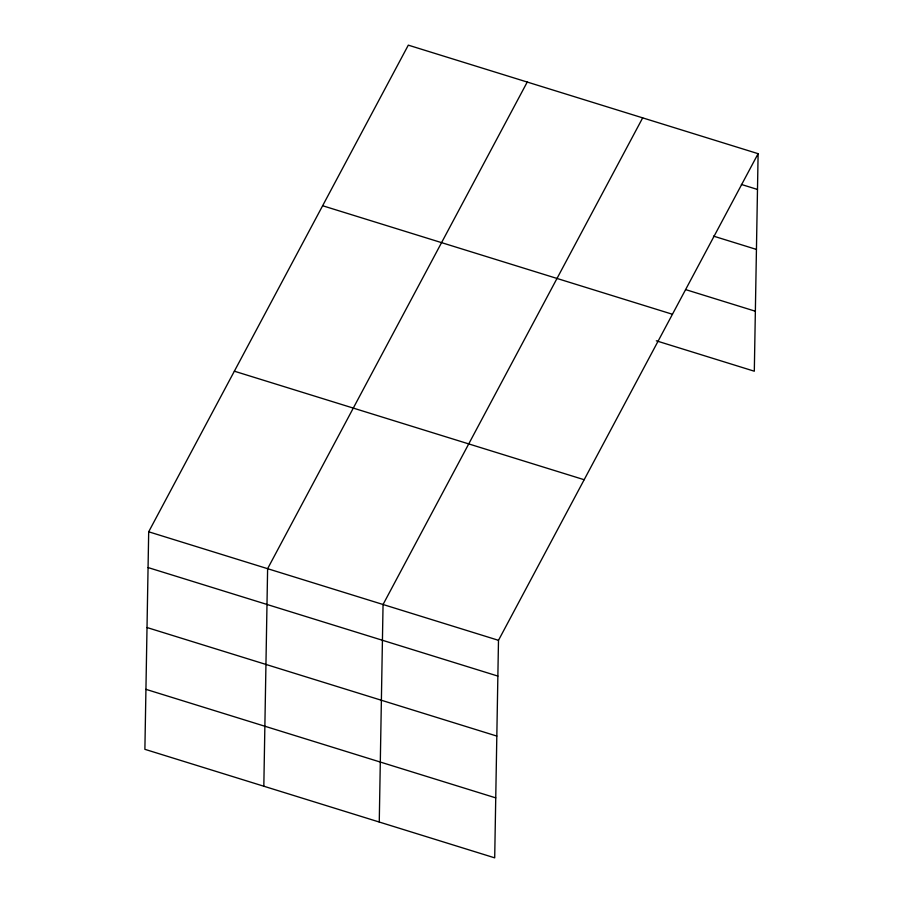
<?xml version="1.0" encoding="UTF-8"?>
<svg xmlns="http://www.w3.org/2000/svg" width="903" height="903" viewBox="0 0 903 903"><rect width="100%" height="100%" fill="white"/><g stroke="black" fill="none" stroke-linecap="round" stroke-linejoin="round"><path stroke-width="1.35" d="M148.69 531.788L144.886 749.321L494.697 857.85L498.49 640.317L758.114 153.679L408.303 45.15L148.69 531.788L498.49 640.317M263.823 786.22L267.615 568.687L527.239 82.049M379.26 822.035L383.053 604.502L642.676 117.864M758.114 153.679L754.31 371.212L656.323 340.815M741.374 184.46L757.482 189.449M713.483 236.112L756.443 249.431M685.558 289.581L755.36 311.23M322.631 205.737L672.442 314.267M234.362 371.201L584.162 479.719M148.058 567.558L497.869 676.087M147.02 627.54L496.819 736.069M145.936 689.339L495.747 797.868"/></g></svg>
